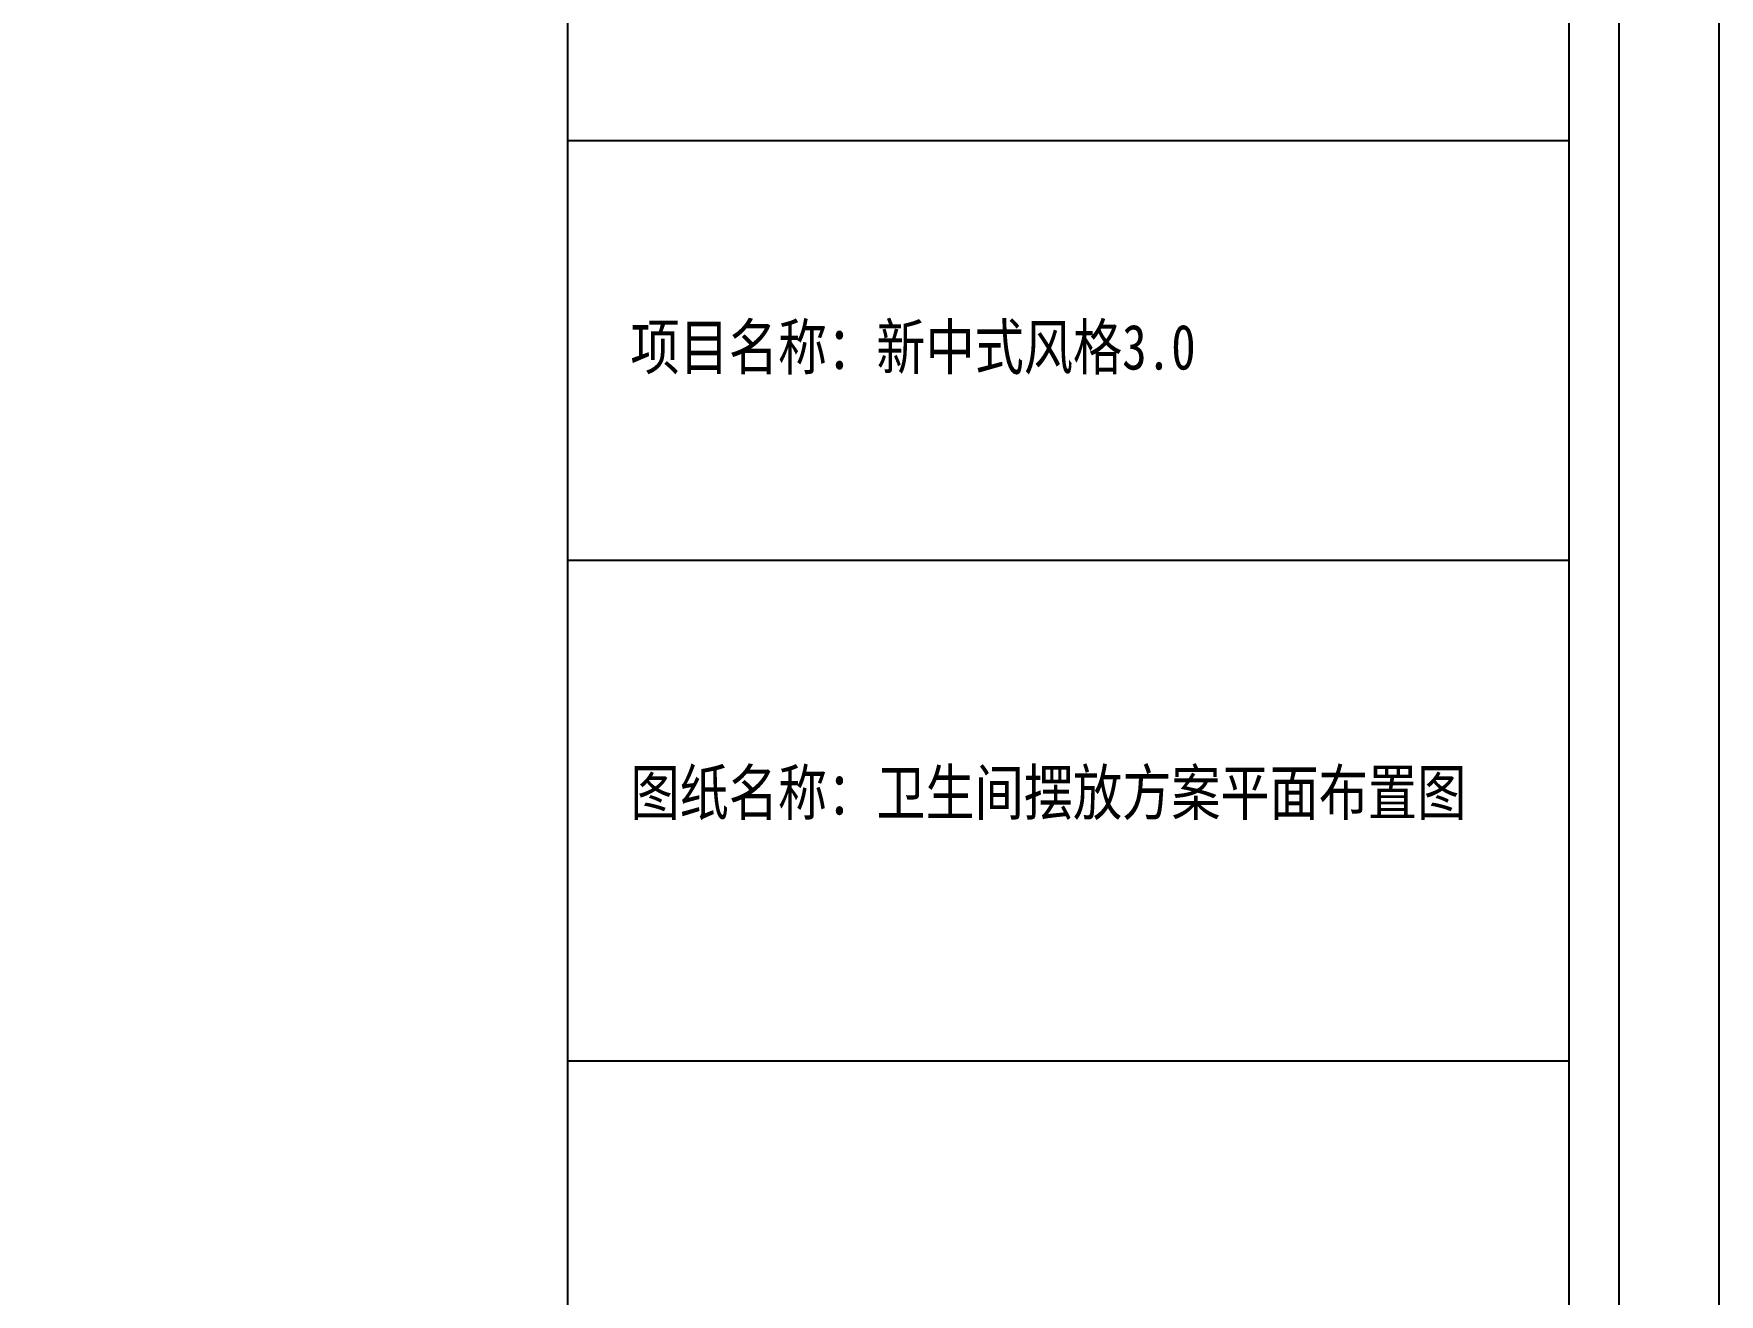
# Model space of a CAD drawing. Extents: x 23971 to 232415, y -48119 to 67869.
# Drawn here: x 192537 to 195275, y 26748 to 28796 of the extents above; entities that cross this region are included whole.
import ezdxf

# ---------------------------------------------------------------- set-up
doc = ezdxf.new("R2010")
doc.units = 0
doc.header["$LTSCALE"] = 1000
doc.header["$MEASUREMENT"] = 0
doc.styles.add('WJ', font='', dxfattribs={"width": 0.8, "height": 135})
doc.styles.get('WJ').set_extended_font_data('FangSong_GB2312')

# ---------------------------------------------------------------- blocks, each defined once
blk = doc.blocks.new('40kuang')
at = {"color": 251}
blk.add_line((-169558.1, 28598.2), (-169558.1, 36672.9), dxfattribs=at)
for p, q in [((-171265.8, 28679.5), (-171265.8, 36591.5)), ((-169639.4, 28679.5), (-169639.4, 36591.5)), ((-171265.8, 34614.4), (-169639.4, 34614.4)), ((-171265.8, 33932.4), (-169639.4, 33932.4)), ((-171265.8, 33119.1), (-169639.4, 33119.1))]:
    blk.add_line(p, q)
blk.add_lwpolyline([(-181275.4, 28435.5), (-169395.4, 28435.5), (-169395.4, 36835.5), (-181275.4, 36835.5)], close=True)
at = {"insert": (-171164, 34315.5), "char_height": 73.19, "width": 1138.54, "attachment_point": 1, "style": 'WJ'}
blk.add_mtext('{\\fSimSun|b0|i0|c134|p2;项目名称：新中式风格}3.0', dxfattribs=at)

msp = doc.modelspace()

# ---------------------------------------------------------------- block references
at = {"color": 146}
msp.add_blockref('40kuang', (364669.9, -5992), dxfattribs=at)

# ---------------------------------------------------------------- texts
at = {"insert": (193505.9, 27599.8), "char_height": 73.19, "width": 1420.922, "attachment_point": 1, "style": 'WJ'}
msp.add_mtext('{\\fSimSun|b0|i0|c134|p2;图纸名称：卫生间摆放方案平面布置图}', dxfattribs=at)

doc.saveas('drawing.dxf')
